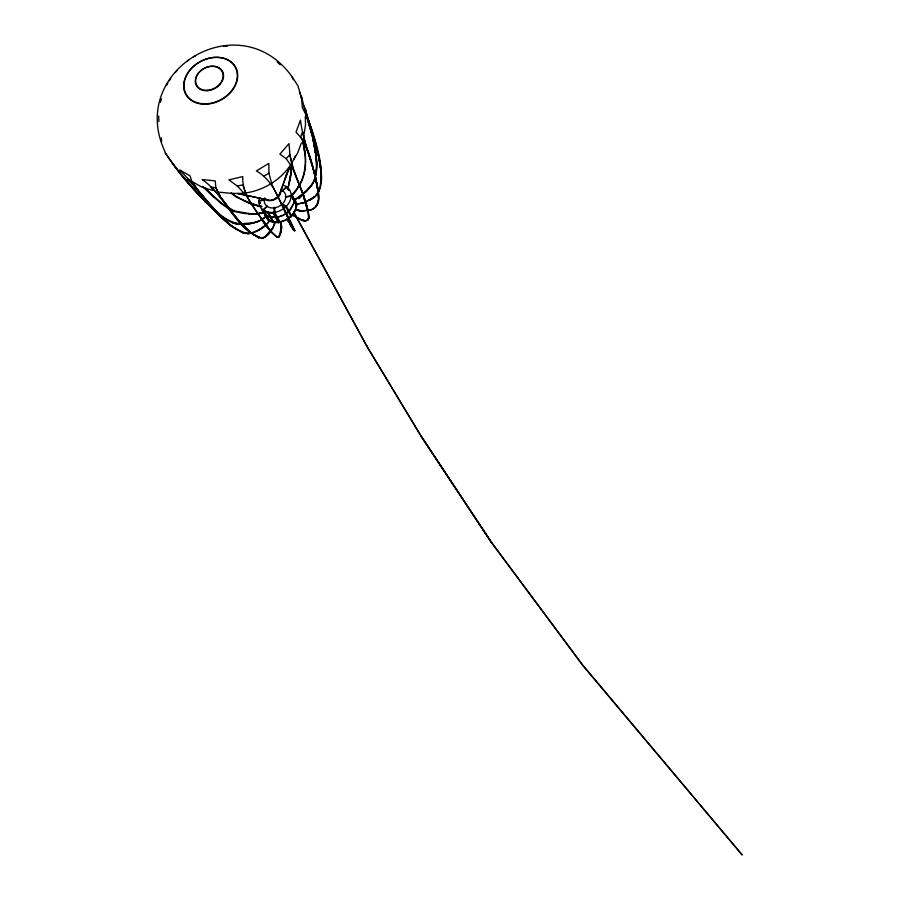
<?xml version="1.0" encoding="UTF-8"?>
<svg xmlns="http://www.w3.org/2000/svg" width="900" height="900" viewBox="0 0 900 900"><rect width="100%" height="100%" fill="white"/><g stroke="black" fill="none" stroke-linecap="round" stroke-linejoin="round"><path stroke-width="1.35" d="M309.51 200.273C320.141 195.739 322.279 183.611 321.345 173.306C317.846 150.998 313.537 127.688 302.355 107.854L301.444 96.3C308.396 126.968 327.555 159.739 318.971 191.306M321.277 180.292C322.155 155.25 310.05 132.053 305.179 108.248C311.321 131.94 321.199 155.239 321.401 180M259.132 220.714L259.088 221.175C248.254 225.135 235.215 226.71 225.653 218.824C201.319 201.218 182.419 177.086 165.184 152.73C179.73 175.882 198.99 195.907 219.139 214.222M314.798 178.493C315.349 184.849 280.519 216.338 311.76 185.31C320.501 170.584 315.45 152.662 312.84 137.025C315.911 154.395 321.952 176.94 306.832 190.732C295.166 200.194 285.514 206.28 306.675 191.194M291.274 195.469L296.674 206.224L291.184 195.491L285.322 197.044L291.24 196.256M296.584 206.235L296.618 205.459M273.836 212.479L274.23 207.394L274.826 207.304L274.781 212.333L272.734 212.648M307.676 210.566C317.621 210.218 319.646 199.609 318.161 191.666C313.358 171.439 311.355 147.33 295.988 132.12L300.488 120.15C303.615 146.531 316.98 170.629 318.6 197.19C319.77 203.861 314.786 209.925 308.081 210.263M280.575 232.335L281.002 221.917L281.655 228.083L280.98 232.481M289.879 181.136L291.161 172.879M303.795 135.911L305.527 124.819L305.28 116.392M293.794 200.869C295.267 204.626 284.468 216.27 291.353 208.17M290.576 164.644L290.88 172.71L288.067 188.359L291.139 172.901L290.812 164.903M233.752 211.286C243.607 213.739 254.138 215.393 264.082 212.456L256.793 213.986L249.075 213.964M314.719 178.864C320.479 156.6 311.423 133.627 305.629 112.297M160.324 102.375L161.528 98.865M265.477 198.866A9 6.919 -28.6 0 0 273.938 199.35A9 6.919 -28.6 0 0 280.102 192.836L289.553 167.287M246.161 195.581C255.938 209.61 263.689 225.686 276.896 236.97L278.696 237.263L280.98 232.537M280.114 192.836L287.032 172.89M301.365 143.021L297.619 152.966L293.951 159.289M272.588 228.769L274.793 222.3M292.59 215.078L302.04 220.039L305.662 220.849L308.205 219.611L308.902 217.969L308.621 213.401L303.277 194.625M308.239 219.634L308.936 217.991C307.058 195.75 293.389 176.501 289.868 154.586L286.2 158.67L292.613 167.895L303.188 194.816L307.564 208.71L303.176 194.805L292.579 167.873M292.635 215.111L301.556 220.208L305.246 221.018L307.789 219.769L308.543 218.093L308.272 213.559L303.188 194.816L307.282 208.856M285.311 177.469L289.665 167.31M307.789 219.769L308.509 218.059M264.116 212.434L256.793 213.986L264.195 211.984M256.725 214.009L249.356 213.57M299.88 184.466C305.201 175.343 306.45 164.407 305.021 154.069M299.835 184.511L295.83 190.868L291.544 195.199C306.697 181.024 307.789 158.659 302.659 139.77L304.886 153.833M316.294 206.145L317.779 203.31M166.421 85.545L167.85 83.194M169.279 80.843L170.708 78.491M299.745 184.129L295.796 190.89L291.69 195.424L295.729 190.553M272.261 228.465L265.185 236.576M319.027 191.295L315.293 196.189L309.769 199.879M279.394 235.901L278.336 237.127L276.536 236.812L273.398 234.067L269.955 230.704L261.619 219.375L270.293 230.704C259.639 213.829 241.796 197.865 242.752 176.558L228.938 179.876L237.409 186.143M278.696 237.229L279.776 235.969M175.489 72.304L177.165 70.391M236.171 196.965L250.83 203.771L258.03 206.123L261.113 206.1M262.136 206.685L257.985 206.134L261.067 206.1M243.596 233.111L231.615 226.159L218.689 214.414L198.034 190.474L191.835 181.429L190.013 175.838L179.662 169.999C200.947 190.924 216.09 219.589 243.562 233.156C253.654 235.373 263.452 228.341 269.606 220.961L264.634 226.35M257.985 206.123L258.368 205.763C248.906 202.669 239.153 199.237 231.401 192.825M286.582 186.514L282.352 190.834L287.213 186.964L286.582 186.514L288.326 189.911M291.082 216.743L291.803 216.135L286.301 206.123L285.649 206.775L291.139 216.787M264.285 211.59L268.47 213.109L273.296 213.334L272.88 212.558L268.043 212.333L263.869 210.814L269.392 220.815L268.065 219.881L262.62 209.914L267.457 206.044L263.239 210.352L268.673 220.331L263.306 210.285M295.335 210.071L302.006 210.915L295.29 210.06L301.939 210.893L308.014 210.251M313.11 208.901C319.657 205.515 318.724 197.606 318.319 191.441C314.662 172.62 310.084 153.428 300.724 136.564L302.591 131.884L306.045 145.89L315.157 175.376L318.274 191.43M186.694 61.639L188.708 59.962M288.63 211.388C281.869 218.993 265.489 220.309 261.877 209.498M264.476 225.945C258.457 230.141 251.111 234.956 243.45 232.774M259.099 230.018L264.645 226.305M315.101 196.526L303.379 203.006L309.701 199.89M193.106 57.195L195.278 55.879M264.026 176.062L268.942 173.194L268.819 163.406L256.387 170.921C275.468 181.575 280.024 204.975 290.756 222.491L272.093 184.939L268.942 173.194M265.714 216.922L259.121 221.164L252.034 223.279M259.166 221.119L265.748 216.889M301.939 210.893L295.65 209.801M265.174 236.61L262.012 238.084C234.562 229.275 225.506 195.143 202.118 179.539L215.201 180.889L215.865 187.785L220.725 197.426L238.804 220.781L249.604 231.986L259.088 238.106M249.615 231.941L238.815 220.748L220.736 197.381L215.876 187.74L210.78 187.11C228.881 202.601 238.297 231.019 262.238 238.376C266.636 236.711 270.911 232.324 272.284 228.42M262.238 238.376C268.886 235.766 272.903 229.061 275.164 222.593L274.793 222.255M182.014 175.41C201.769 194.715 225.169 236.227 259.099 220.748M247.894 233.831L253.035 232.751M278.168 222.502L280.215 222.221M278.168 222.626L280.215 222.3L274.781 212.254L272.734 212.524L278.269 222.694M252.135 222.862L237.994 224.021L232.864 222.469M293.029 197.415A16.988 13.061 -28.6 0 1 287.179 219.341L293.974 230.366L294.941 230.659L292.871 226.339M290.081 224.381L292.522 227.812M223.718 46.373L227.475 46.102M302.04 210.96L307.609 210.555M277.043 217.282L272.88 217.463M287.123 219.375L290.576 224.381L287.123 219.375A16.988 13.061 -28.6 0 1 264.499 214.279M219.757 192.206L230.648 193.331M249.424 213.547L233.989 210.938L228.589 208.26M268.335 212.434L267.739 212.344L273.173 222.311L273.78 222.412L267.806 212.186L273.847 222.255M247.77 233.528C220.567 226.429 206.888 197.46 187.852 179.055L191.857 181.384L198.056 190.44L218.7 214.391L231.615 226.159L218.441 214.346M237.634 193.534L268.189 200.014M237.701 193.421L268.166 200.036M301.511 220.174L305.213 220.995M301.984 220.005L305.629 220.826M281.002 221.861L281.655 227.981M290.441 222.593L284.445 210.206L294.514 230.659L293.524 230.366L290.059 224.347M232.852 222.851L237.915 224.393M213.12 190.564L202.072 187.189L192.499 181.8M251.246 203.468L258.322 205.763M268.11 212.209L263.925 210.69L269.494 220.714L273.566 222.221M264.341 211.466L268.526 212.985M268.965 219.926L273.15 221.445M268.898 220.05L273.082 221.569L277.909 221.794L278.336 222.57L273.499 222.345L269.314 220.815M243.281 200.464L250.898 203.782M281.216 227.801L279.394 235.868L278.336 237.094L276.525 236.779L269.955 230.659L261.619 219.352M234.045 210.926L220.984 203.018L204.581 188.1M228.431 208.631L233.797 211.275M258.829 237.803L249.311 231.84L238.545 220.792L249.604 231.986M231.379 225.956L237.285 229.725M286.369 206.167L281.801 203.782L285.705 206.82M220.849 203.31L228.476 208.62M286.234 158.692L279.866 154.148L289.024 143.606L289.912 154.609L292.916 167.558M286.515 186.581L288.956 190.361M263.452 210.296L264.06 210.735M262.62 209.914L263.947 210.847M268.886 220.275L269.494 220.714M231.131 193.14L236.227 196.976M221.029 203.006L204.604 188.078M214.088 197.651L202.68 186.322L220.894 203.299M204.525 201.026L219.004 213.953M204.547 201.015L219.172 214.189C201.814 198.968 185.94 181.688 172.384 163.058M277.2 61.965L280.238 64.789M246.172 195.626L237.398 186.097L242.82 184.882L246.623 195.469M291.791 76.376C238.792 2.948 126.011 71.347 165.431 152.55M421.189 436.579L491.603 542.824L582.626 665.269L742.219 854.989L582.592 664.92L491.625 542.475L421.245 436.219L366.649 345.724M261.844 219.229L270.281 230.659M421.2 436.23L491.659 542.812M366.637 346.072L421.234 436.567M294.469 229.838L294.919 230.614M292.894 226.361L284.602 210.015M291.926 194.299L293.423 197.426L293.816 200.914M293.524 211.489L366.694 345.713M294.12 213.075L366.683 346.061M273.847 212.4L279.281 222.379M273.679 212.377L279.27 222.446M259.898 202.838L258.683 200.621L259.762 203.614M259.796 202.849L258.593 200.632L264.499 199.834L258.559 201.398L259.864 203.602M262.699 209.846L268.132 219.825M294.064 229.815L294.491 230.625M293.423 79.74L291.769 76.286L297.877 85.669L302.175 100.62L299.554 91.564M303.728 105.784L304.875 109.688M304.054 145.192L302.794 139.849L305.044 154.035M315.146 175.545L318.116 191.655L318.364 197.449M312.806 137.025L316.215 156.915L316.541 164.857M161.347 137.779L161.595 141.638M158.704 116.078L158.861 121.624M280.766 189.799A11.34 8.73 -28.6 0 1 284.625 201.004A11.34 8.73 -28.6 0 1 270.945 207.9A11.34 8.73 -28.6 0 1 264.69 197.899M283.624 185.377A16.988 13.061 -28.6 0 1 289.406 202.174A16.988 13.061 -28.6 0 1 268.92 212.49A16.988 13.061 -28.6 0 1 259.56 197.505M292.793 197.471A16.74 12.87 -28.6 0 1 295.785 208.046M295.436 209.25A16.74 12.87 -28.6 0 1 279.608 221.771M278.224 221.94A16.74 12.87 -28.6 0 1 275.501 221.951M267.626 218.824A16.74 12.87 -28.6 0 1 264.668 214.088M292.86 204.525A16.74 12.87 -28.6 0 1 277.043 217.058M275.659 217.226A16.74 12.87 -28.6 0 1 269.156 216.484M265.95 214.83A16.74 12.87 -28.6 0 1 263.543 212.411M262.946 211.455A16.74 12.87 -28.6 0 1 262.102 209.374M295.402 155.666A52.279 40.23 -28.6 0 1 233.021 193.275M279.866 193.129A8.325 6.413 -28.6 0 1 279.36 194.468M278.584 195.75A8.325 6.413 -28.6 0 1 274.916 198.821M280.733 189.259A9.664 7.436 -28.6 0 1 276.075 198.787A9.664 7.436 -28.6 0 1 265.028 199.294M279.979 192.836A8.46 6.514 -28.6 0 1 274.838 199.069M273.836 199.519A8.46 6.514 -28.6 0 1 271.733 200.081M296.404 204.289L303.637 202.669L296.404 204.289M312.626 136.957L305.392 112.061L312.649 136.957L316.26 156.893L312.626 136.957M303.874 145.08L302.603 139.781L303.84 145.102M321.379 173.093L318.577 155.081L321.345 173.093M206.167 103.793A28.012 21.555 -28.6 0 0 235.643 68.017A28.012 21.555 -28.6 0 0 190.091 70.076A28.012 21.555 -28.6 0 0 206.167 103.793M206.167 104.209A28.384 21.836 -28.6 0 0 236.025 67.961A28.384 21.836 -28.6 0 0 189.877 70.043A28.384 21.836 -28.6 0 0 206.167 104.209M207.067 90.293A14.467 11.138 -28.6 0 0 222.289 71.82A14.467 11.138 -28.6 0 0 198.765 72.877A14.467 11.138 -28.6 0 0 207.067 90.293M207.067 90.709A14.85 11.419 -28.6 0 0 222.683 71.752A14.85 11.419 -28.6 0 0 198.54 72.832A14.85 11.419 -28.6 0 0 207.067 90.709"/></g></svg>
